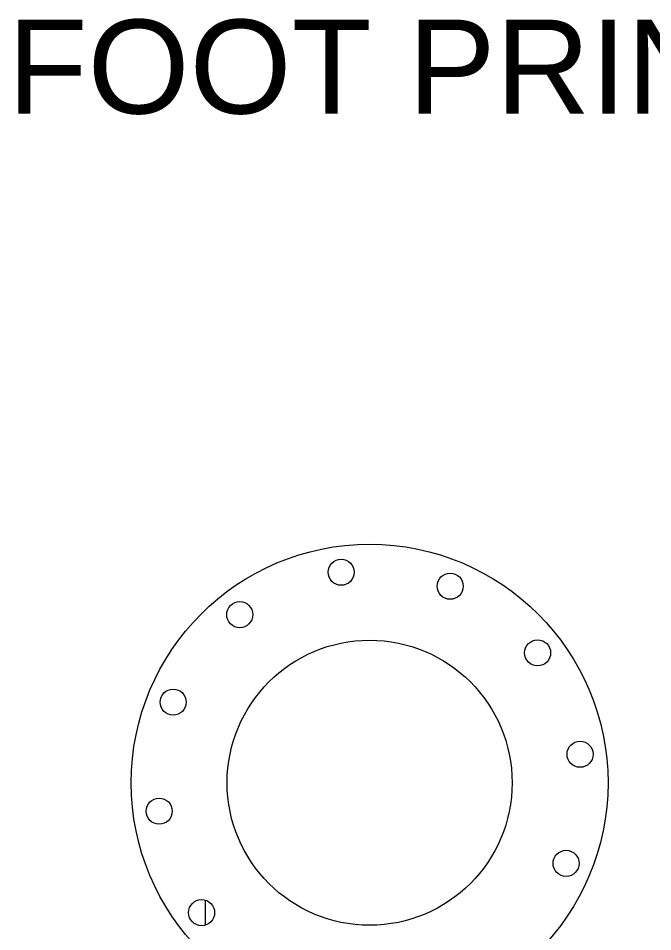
# Model space of a CAD drawing. Header units: inches. Extents: x 20 to 536, y 8 to 344.
# Drawn here: x 260.92 to 282.21, y 149.24 to 179.88 of the extents above; entities that cross this region are included whole.
import ezdxf

# ---------------------------------------------------------------- set-up
doc = ezdxf.new("R2010")
doc.units = ezdxf.units.IN
doc.header["$LTSCALE"] = 16
doc.header["$MEASUREMENT"] = 0
doc.layers.add('Symbol', color=7, linetype='Continuous', lineweight=25)
doc.layers.add('Visible (ANSI)', color=7, linetype='Continuous', lineweight=50)
doc.styles.add('Standard Large', font='arial.ttf')

msp = doc.modelspace()

# ---------------------------------------------------------------- linework, layer by layer
at = {"layer": 'Visible (ANSI)', "linetype": 'Continuous', "lineweight": 18}
msp.add_line((267.19065, 150.30554), (267.19065, 149.46158), dxfattribs=at)
for centre, radius in [((272.71265, 154.24065), 8), ((271.75804, 161.30142), 0.4375), ((275.41632, 160.83275), 0.4375), ((268.35555, 159.87815), 0.4375), ((278.35014, 158.59775), 0.4375), ((272.71265, 154.24065), 4.781), ((266.12054, 156.94432), 0.4375), ((279.77341, 155.19526), 0.4375), ((265.65188, 153.28605), 0.4375), ((279.30475, 151.53698), 0.4375), ((267.07515, 149.88356), 0.4375)]:
    msp.add_circle(centre, radius, dxfattribs=at)

# ---------------------------------------------------------------- texts
at = {"layer": 'Symbol', "insert": (260.56197, 176.64236), "char_height": 3.149606, "attachment_point": 7, "style": 'Standard Large'}
msp.add_mtext('FOOT PRINT', dxfattribs=at)

doc.saveas('drawing.dxf')
